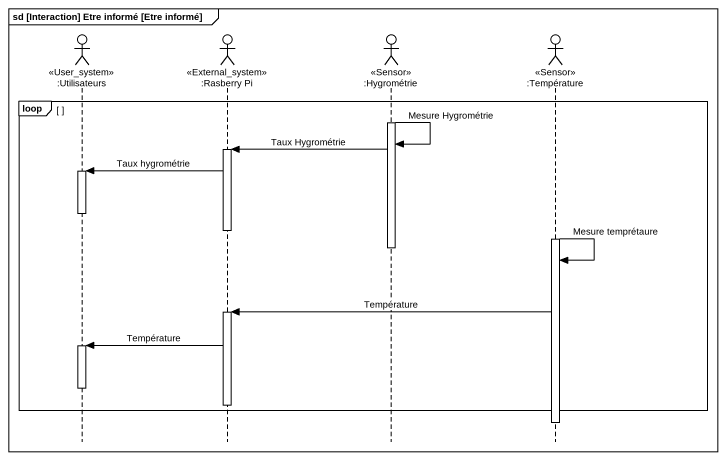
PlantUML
@startuml
mainframe sd [Interaction] Etre informé [Etre informé]
hide footbox
actor ":Utilisateurs" as Utilisateurs <<User_system>>
actor ":Rasberry Pi" as Rasberry_Pi <<External_system>>
actor ":Hygrométrie" as Hygrométrie <<Sensor>>
actor ":Température" as Température <<Sensor>>

loop
  activate Hygrométrie
  Hygrométrie -> Hygrométrie : Mesure Hygrométrie
  Hygrométrie -> Rasberry_Pi : Taux Hygrométrie
  activate Rasberry_Pi
  Rasberry_Pi -> Utilisateurs : Taux hygrométrie
  activate Utilisateurs
  deactivate Utilisateurs
  deactivate Rasberry_Pi
  activate Température
  deactivate Hygrométrie
  Température -> Température : Mesure temprétaure
  Température -> Rasberry_Pi : Température
  activate Rasberry_Pi
  Rasberry_Pi -> Utilisateurs : Température
  activate Utilisateurs
  deactivate Utilisateurs
  deactivate Rasberry_Pi
end
deactivate Température
@enduml
